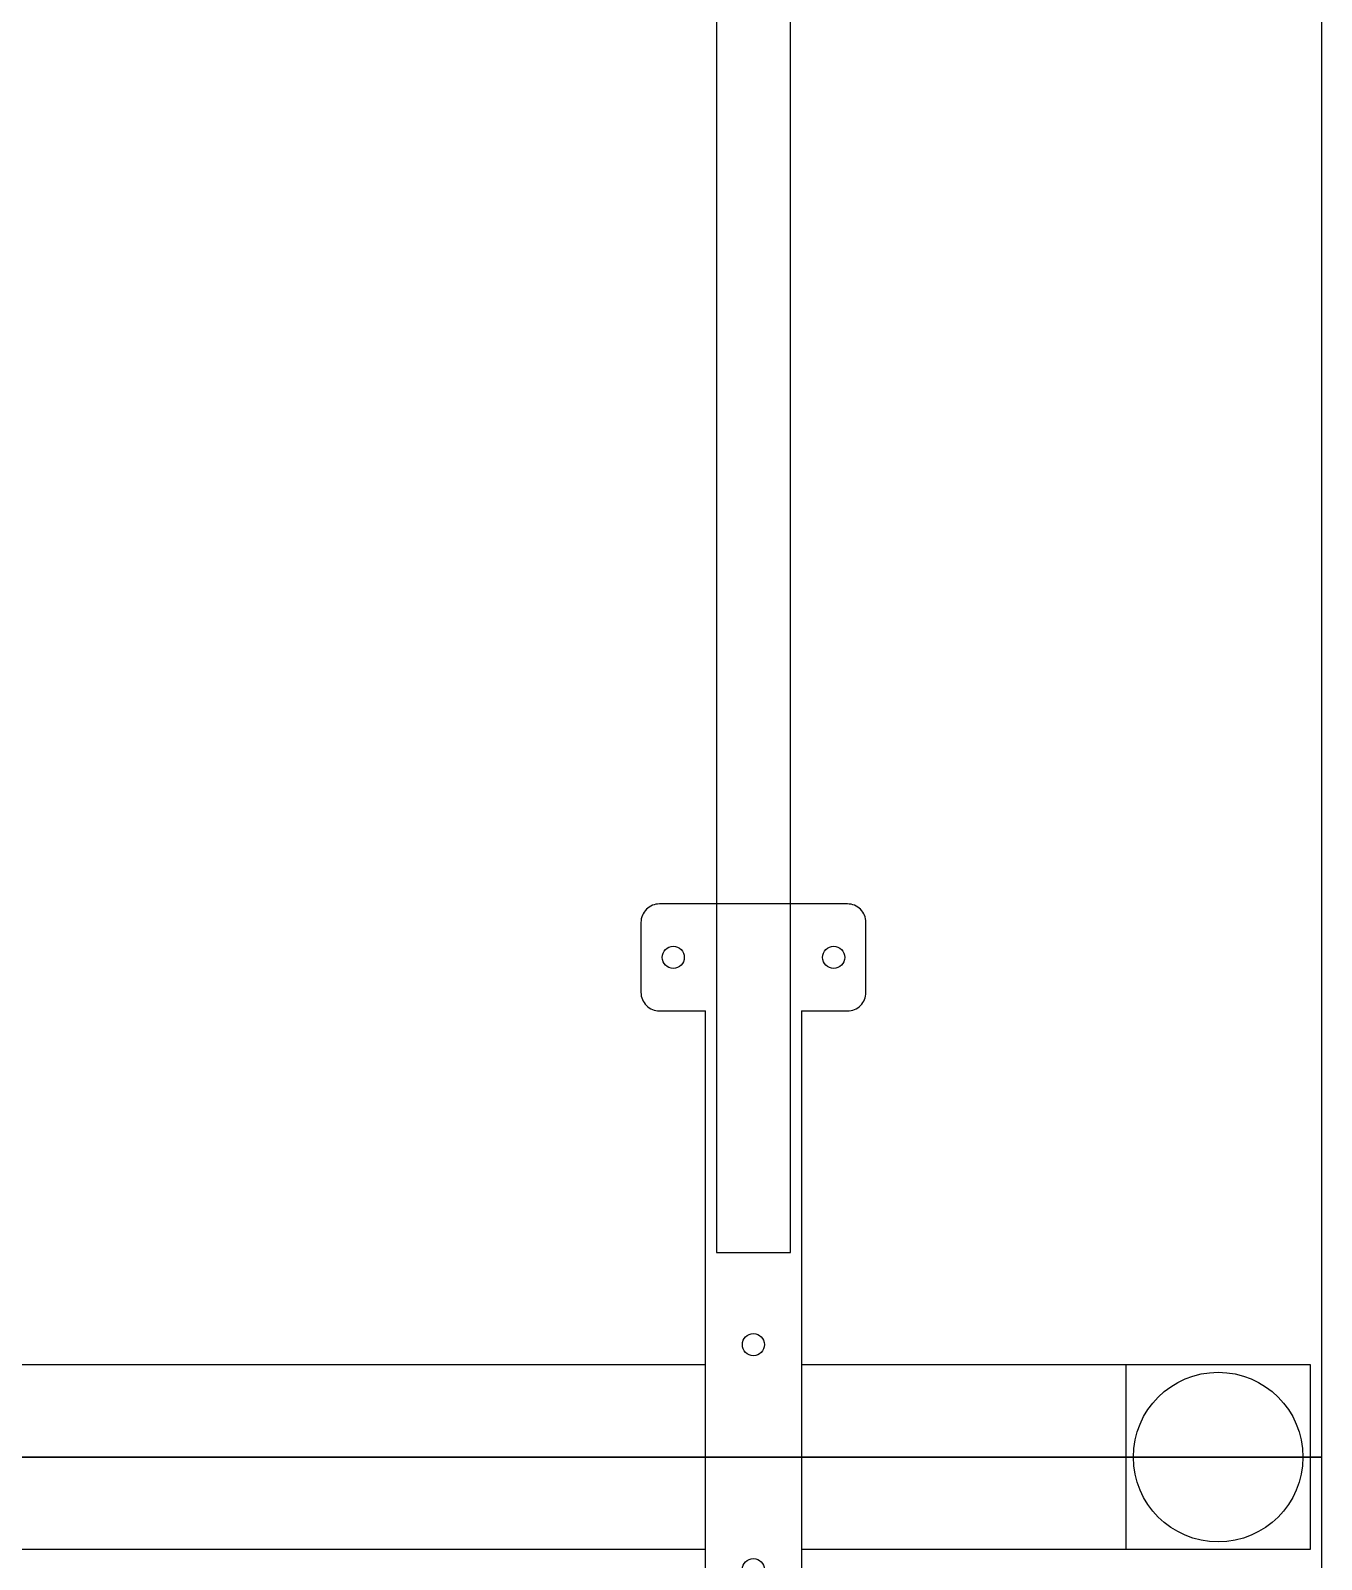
# Model space of a CAD drawing. Header units: millimetres. Extents: x 151130 to 215929, y 2134 to 34533.
# Drawn here: x 163529.9 to 163879.9, y 22255.5 to 22670 of the extents above; entities that cross this region are included whole.
import ezdxf

# ---------------------------------------------------------------- set-up
doc = ezdxf.new("R2010")
doc.units = ezdxf.units.MM
for name, color, linetype in [('2D', 7, 'Continuous'), ('MUEBLES', 8, 'Continuous'), ('OH CUBIERTA', 3, 'Continuous')]:
    doc.layers.add(name, color=color, linetype=linetype)

# ---------------------------------------------------------------- blocks, each defined once
blk = doc.blocks.new('CUR25.15070')
at = {"layer": 'OH CUBIERTA'}
blk.add_lwpolyline([(0, 0), (0, 700), (1500, 700), (1500, 0)], close=True, dxfattribs=at)
blk = doc.blocks.new('SP.LI.5LCS.070')
at = {"layer": '2D'}
for p, q in [((121, 209), (-121, 209)), ((121, -209), (-121, -209))]:
    blk.add_line(p, q, dxfattribs=at)
for points in [[(-25, 347), (-25, 209)], [(25, 209), (25, 347), (-25, 347)], [(25, 297), (-25, 297)], [(-121, 183), (121, 183)], [(-25, 183), (-25, -183)], [(25, -183), (25, 183)], [(-121, -183), (121, -183)], [(-25, -209), (-25, -347), (25, -347), (25, -209)], [(25, -297), (-25, -297)]]:
    blk.add_lwpolyline(points, dxfattribs=at)
for points in [[(-121, 209), (-121, 221.5, 0.414214), (-126, 226.5), (-145, 226.5, 0.414214), (-150, 221.5), (-150, 170.5, 0.414214), (-145, 165.5), (-126, 165.5, 0.414214), (-121, 170.5), (-121, 183)], [(121, 209), (121, 221.5, -0.414214), (126, 226.5), (145, 226.5, -0.414214), (150, 221.5), (150, 170.5, -0.414214), (145, 165.5), (126, 165.5, -0.414214), (121, 170.5), (121, 183)], [(-121, -209), (-121, -221.5, -0.414214), (-126, -226.5), (-145, -226.5, -0.414214), (-150, -221.5), (-150, -170.5, -0.414214), (-145, -165.5), (-126, -165.5, -0.414214), (-121, -170.5), (-121, -183)], [(121, -209), (121, -221.5, 0.414214), (126, -226.5), (145, -226.5, 0.414214), (150, -221.5), (150, -170.5, 0.414214), (145, -165.5), (126, -165.5, 0.414214), (121, -170.5), (121, -183)]]:
    blk.add_lwpolyline(points, format="xyb", dxfattribs=at)
for centre, radius in [((0, 322), 23), ((-135.5, 217.75), 3), ((135.5, 217.75), 3), ((-30.5, 196), 3), ((30.5, 196), 3), ((-135.5, 174.25), 3), ((135.5, 174.25), 3), ((-135.5, -174.25), 3), ((135.5, -174.25), 3), ((-30.5, -196), 3), ((30.5, -196), 3), ((-135.5, -217.75), 3), ((135.5, -217.75), 3), ((0, -322), 23)]:
    blk.add_circle(centre, radius, dxfattribs=at)
blk = doc.blocks.new('T2')
at = {"layer": 'MUEBLES'}
blk.add_lwpolyline([(1555.5, -556), (2944.5, -556), (2944.5, -536), (1555.5, -536)], close=True, dxfattribs=at)
blk.add_blockref('SP.LI.5LCS.070', (1500, -350))
at = {"layer": 'OH CUBIERTA'}
for p in [(0, -700), (1500, -700)]:
    blk.add_blockref('CUR25.15070', p, dxfattribs=at)

msp = doc.modelspace()

# ---------------------------------------------------------------- block references
at = {"color": 5, "rotation": 90}
msp.add_blockref('T2', (163179.88, 20783.22), dxfattribs=at)

doc.saveas('drawing.dxf')
